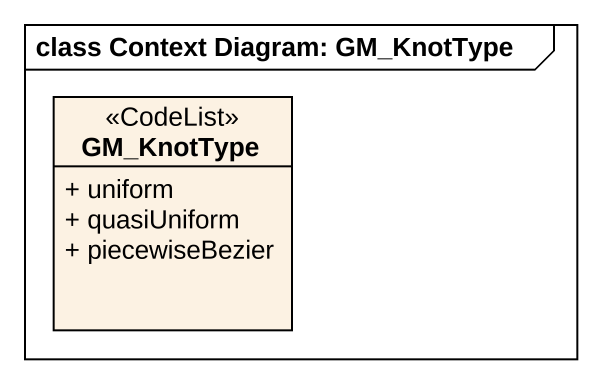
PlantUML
@startuml
mainframe class Context Diagram: GM_KnotType
hide circle
hide empty members
skinparam classAttributeIconSize 0
class GM_KnotType <<CodeList>> {
  + uniform
  + quasiUniform
  + piecewiseBezier
}
@enduml
